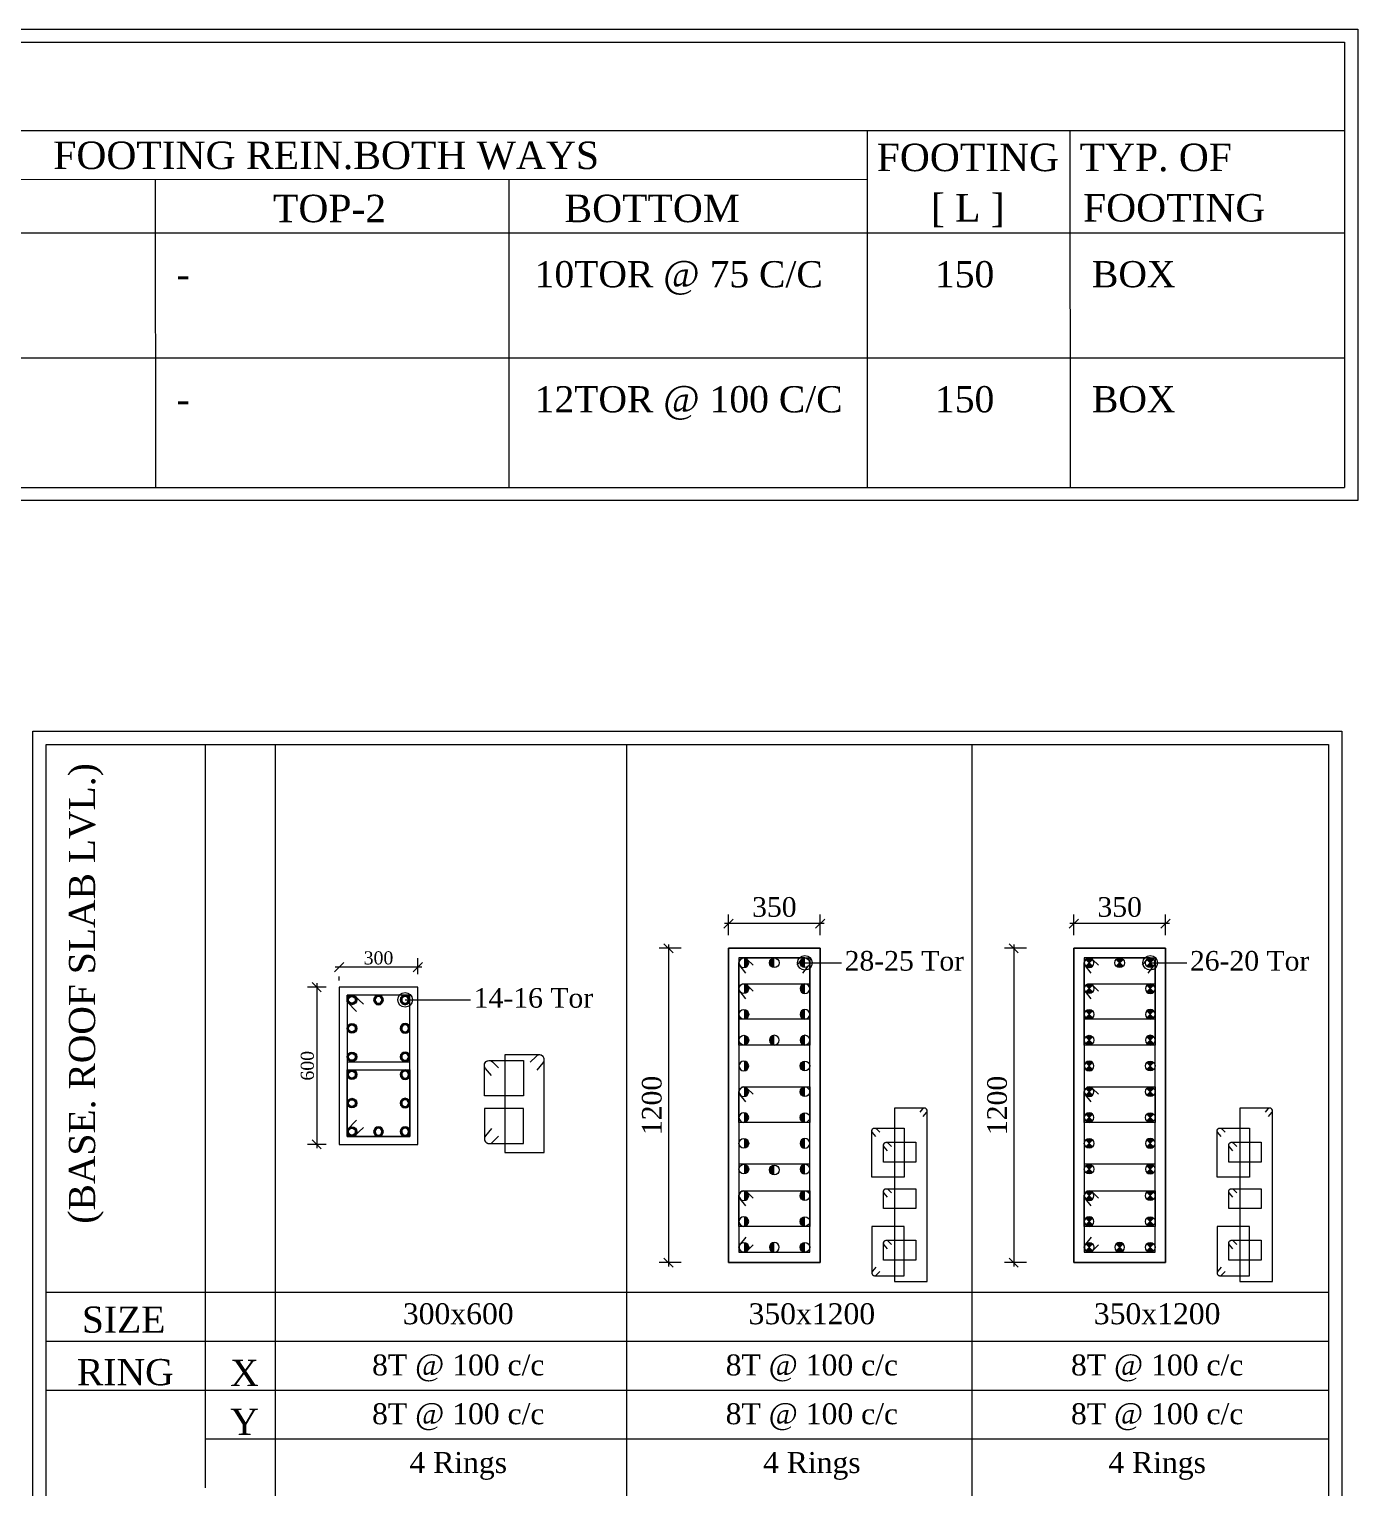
# Model space of a CAD drawing. Header units: inches. Extents: x 10943721 to 11147402, y -2794197 to -2693110.
# Drawn here: x 11058688 to 11063761, y -2741242 to -2735674 of the extents above; entities that cross this region are included whole.
import ezdxf
from ezdxf.enums import TextEntityAlignment as Align

# ---------------------------------------------------------------- set-up
doc = ezdxf.new("R2010")
doc.units = ezdxf.units.IN
doc.header["$LTSCALE"] = 0.5
doc.header["$MEASUREMENT"] = 0
doc.header["$PDMODE"] = 34
doc.header["$PDSIZE"] = 50
doc.layers.get('0').update_dxf_attribs({"lineweight": 0})
for name, color, linetype, lineweight in [('S-COL. STEEL DIA', 1, 'Continuous', 9), ('S-DIM-R', 7, 'Continuous', 9), ('S-SECTION', 5, 'Continuous', 5), ('S-SECTION MARK', 7, 'Continuous', 0), ('S-SHEET', 251, 'Continuous', 0), ('S-STEEL COL_DIA', 1, 'Continuous', 9), ('S-STEEL RING', 1, 'Continuous', 9), ('S-TEXT', 7, 'Continuous', 0), ('S-TEXT COL SIZE', 7, 'Continuous', 15), ('S-TEXT RINGS', 7, 'Continuous', 15), ('S_FOUND-TEXT', 7, 'Continuous', 0)]:
    doc.layers.add(name, color=color, linetype=linetype, lineweight=lineweight)
doc.styles.add('AAPL-ADRESS tahoma', font='tahoma.ttf')
doc.styles.add('S-ROMANS', font='times.ttf')
doc.styles.get("Standard").update_dxf_attribs({"font": 'times.ttf'})
doc.styles.add('TEXT', font='times.ttf')
doc.dimstyles.new('75mm', dxfattribs={"dimscale": 140, "dimtxt": 1, "dimasz": 0.35, "dimexe": 0.5, "dimexo": 1, "dimgap": 0.01, "dimtad": 0, "dimdec": 0, "dimzin": 12, "dimdsep": 46, "dimtxsty": 'AAPL-ADRESS tahoma', "dimblk": 'OBLIQUE', "dimcen": 0.35, "dimdle": 0.01, "dimse1": 1, "dimse2": 1, "dimclrd": 256, "dimclre": 256, "dimclrt": 256, "dimadec": 0, "dimazin": 3, "dimtfac": 1, "dimtdec": 0, "dimtmove": 1, "dimatfit": 3, "dimldrblk": 'DOTSMALL', "dimfxl": 1, "dimtolj": 1, "dimtzin": 0, "dimarcsym": 1})
doc.dimstyles.new('S_DIM', dxfattribs={"dimtxt": 75, "dimasz": 35, "dimexe": 35, "dimexo": 50, "dimgap": 25, "dimtad": 1, "dimdec": 0, "dimzin": 0, "dimdsep": 46, "dimtxsty": 'Standard', "dimblk": 'OBLIQUE', "dimcen": 0.09, "dimdle": 15, "dimclrd": 256, "dimclre": 256, "dimclrt": 256, "dimadec": 0, "dimazin": 0, "dimtfac": 1, "dimtdec": 0, "dimtofl": 0, "dimtmove": 0, "dimatfit": 3, "dimfxl": 1, "dimtolj": 1, "dimtzin": 0, "dimlwd": -1, "dimlwe": -1, "dimarcsym": 0})

# ---------------------------------------------------------------- blocks, each defined once
blk = doc.blocks.new('_Oblique')
at = {"color": 0, "linetype": 'ByBlock', "lineweight": -2}
blk.add_line((-0.5, -0.5), (0.5, 0.5), dxfattribs=at)
blk = doc.blocks.new('*D84')
at = {"layer": 'Defpoints', "color": 0, "transparency": 16777216}
for p in [(11061357.8, -2739088.5), (11061357.8, -2739182.7, 0), (11061707.8, -2739182.7, 0)]:
    blk.add_point(p, dxfattribs=at)
at = {"layer": 'S-DIM-R', "transparency": 16777216}
for p, q in [((11061722.8, -2739088.5), (11061342.8, -2739088.5)), ((11061357.8, -2739132.7), (11061357.8, -2739053.5)), ((11061707.8, -2739132.7), (11061707.8, -2739053.5))]:
    blk.add_line(p, q, dxfattribs=at)
at = {"layer": 'S-DIM-R', "transparency": 16777216, "xscale": 35, "yscale": 35, "zscale": 35, "rotation": 180}
blk.add_blockref('_Oblique', (11061357.8, -2739088.5), dxfattribs=at)
at = {"layer": 'S-DIM-R', "transparency": 16777216, "xscale": 35, "yscale": 35, "zscale": 35}
blk.add_blockref('_Oblique', (11061707.8, -2739088.5), dxfattribs=at)
at = {"layer": 'S-DIM-R', "transparency": 16777216, "insert": (11061532.8, -2739025.4), "char_height": 75, "attachment_point": 5}
blk.add_mtext('\\A1;350', dxfattribs=at)
blk = doc.blocks.new('*U52')
at = {"layer": 'S-COL. STEEL DIA'}
h = blk.add_hatch(color=256, dxfattribs=at)
h.dxf.hatch_style = 1
h.paths.add_polyline_path([(0, 18.5, 0.414214), (-18.5, 0, 0.414214), (0, -18.5)])
at = {"layer": 'S-COL. STEEL DIA', "lineweight": 5}
blk.add_circle((0, 0), 18.5, dxfattribs=at)
blk = doc.blocks.new('*D83')
at = {"layer": 'Defpoints', "color": 0, "transparency": 16777216}
for p in [(11061226.7, -2739182.7, -0.1), (11061128.4, -2740382.7), (11061226.7, -2740382.7, -0.1)]:
    blk.add_point(p, dxfattribs=at)
at = {"layer": 'S-DIM-R', "transparency": 16777216}
for p, q in [((11061176.7, -2739182.7), (11061093.4, -2739182.7)), ((11061128.4, -2739167.7), (11061128.4, -2740397.7)), ((11061176.7, -2740382.7), (11061093.4, -2740382.7))]:
    blk.add_line(p, q, dxfattribs=at)
at = {"layer": 'S-DIM-R', "transparency": 16777216, "xscale": 35, "yscale": 35, "zscale": 35}
for p, rotation in [((11061128.4, -2739182.7), 90), ((11061128.4, -2740382.7), 270)]:
    blk.add_blockref('_Oblique', p, dxfattribs=dict(at, rotation=rotation))
at = {"layer": 'S-DIM-R', "transparency": 16777216, "insert": (11061065.3, -2739782.7), "char_height": 75, "attachment_point": 5, "rotation": 90}
blk.add_mtext('\\A1;1200', dxfattribs=at)
blk = doc.blocks.new('*D82')
at = {"layer": 'Defpoints', "color": 0, "transparency": 16777216}
for p in [(11062676.2, -2739088.5), (11062676.2, -2739182.7, 0), (11063026.2, -2739182.7, 0)]:
    blk.add_point(p, dxfattribs=at)
at = {"layer": 'S-DIM-R', "transparency": 16777216}
for p, q in [((11063041.2, -2739088.5), (11062661.2, -2739088.5)), ((11062676.2, -2739132.7), (11062676.2, -2739053.5)), ((11063026.2, -2739132.7), (11063026.2, -2739053.5))]:
    blk.add_line(p, q, dxfattribs=at)
at = {"layer": 'S-DIM-R', "transparency": 16777216, "xscale": 35, "yscale": 35, "zscale": 35, "rotation": 180}
blk.add_blockref('_Oblique', (11062676.2, -2739088.5), dxfattribs=at)
at = {"layer": 'S-DIM-R', "transparency": 16777216, "xscale": 35, "yscale": 35, "zscale": 35}
blk.add_blockref('_Oblique', (11063026.2, -2739088.5), dxfattribs=at)
at = {"layer": 'S-DIM-R', "transparency": 16777216, "insert": (11062851.2, -2739025.4), "char_height": 75, "attachment_point": 5}
blk.add_mtext('\\A1;350', dxfattribs=at)
blk = doc.blocks.new('*U81')
at = {"layer": 'S-COL. STEEL DIA'}
h = blk.add_hatch(color=256, dxfattribs=at)
h.dxf.hatch_style = 1
h.paths.add_polyline_path([(0, 0), (0, -18.5, 0.198912), (13, -13)])
h.paths.add_polyline_path([(0, 0), (-13, -13, 0.198912), (0, -18.5)])
h.paths.add_polyline_path([(0, 18.5, 0.198912), (-13, 13), (0, 0)])
h.paths.add_polyline_path([(13, 13, 0.198912), (0, 18.5), (0, 0)])
at = {"layer": 'S-COL. STEEL DIA', "lineweight": 5}
for p, q in [((-13, 13), (13, -13)), ((13, 13), (-13, -13))]:
    blk.add_line(p, q, dxfattribs=at)
blk.add_circle((0, 0), 18.5, dxfattribs=at)
blk = doc.blocks.new('*D85')
at = {"layer": 'Defpoints', "color": 0, "transparency": 16777216}
for p in [(11062545, -2739182.7, -0.1), (11062446.8, -2740382.7), (11062545, -2740382.7, -0.1)]:
    blk.add_point(p, dxfattribs=at)
at = {"layer": 'S-DIM-R', "transparency": 16777216}
for p, q in [((11062495, -2739182.7), (11062411.8, -2739182.7)), ((11062446.8, -2739167.7), (11062446.8, -2740397.7)), ((11062495, -2740382.7), (11062411.8, -2740382.7))]:
    blk.add_line(p, q, dxfattribs=at)
at = {"layer": 'S-DIM-R', "transparency": 16777216, "xscale": 35, "yscale": 35, "zscale": 35}
for p, rotation in [((11062446.8, -2739182.7), 90), ((11062446.8, -2740382.7), 270)]:
    blk.add_blockref('_Oblique', p, dxfattribs=dict(at, rotation=rotation))
at = {"layer": 'S-DIM-R', "transparency": 16777216, "insert": (11062383.6, -2739782.7), "char_height": 75, "attachment_point": 5, "rotation": 90}
blk.add_mtext('\\A1;1200', dxfattribs=at)
blk = doc.blocks.new('*D86')
at = {"layer": 'Defpoints', "color": 0, "transparency": 16777216}
for p in [(11059871.4, -2739331.1), (11059785.4, -2739931.1), (11059871.4, -2739931.1)]:
    blk.add_point(p, dxfattribs=at)
at = {"layer": 'S-DIM-R', "transparency": 16777216}
for p, q in [((11059785.4, -2739316.1), (11059785.4, -2739946.1)), ((11059821.4, -2739331.1), (11059750.4, -2739331.1)), ((11059821.4, -2739931.1), (11059750.4, -2739931.1))]:
    blk.add_line(p, q, dxfattribs=at)
at = {"layer": 'S-DIM-R', "transparency": 16777216, "xscale": 35, "yscale": 35, "zscale": 35}
for p, rotation in [((11059785.4, -2739331.1), 90), ((11059785.4, -2739931.1), 270)]:
    blk.add_blockref('_Oblique', p, dxfattribs=dict(at, rotation=rotation))
at = {"layer": 'S-DIM-R', "transparency": 16777216, "insert": (11059750, -2739631.1), "char_height": 50, "attachment_point": 5, "rotation": 90}
blk.add_mtext('\\A1;600', dxfattribs=at)
blk = doc.blocks.new('*D87')
at = {"layer": 'Defpoints', "color": 0, "transparency": 16777216}
for p in [(11059871.4, -2739255), (11059871.4, -2739255), (11060171.4, -2739331.1)]:
    blk.add_point(p, dxfattribs=at)
at = {"layer": 'S-DIM-R', "transparency": 16777216}
for p, q in [((11060186.4, -2739255), (11059856.4, -2739255)), ((11060171.4, -2739281.1), (11060171.4, -2739220)), ((11059871.4, -2739305), (11059871.4, -2739290))]:
    blk.add_line(p, q, dxfattribs=at)
at = {"layer": 'S-DIM-R', "transparency": 16777216, "xscale": 35, "yscale": 35, "zscale": 35, "rotation": 180}
blk.add_blockref('_Oblique', (11059871.4, -2739255), dxfattribs=at)
at = {"layer": 'S-DIM-R', "transparency": 16777216, "xscale": 35, "yscale": 35, "zscale": 35}
blk.add_blockref('_Oblique', (11060171.4, -2739255), dxfattribs=at)
at = {"layer": 'S-DIM-R', "transparency": 16777216, "insert": (11060021.4, -2739219.6), "char_height": 50, "attachment_point": 5}
blk.add_mtext('\\A1;300', dxfattribs=at)
blk = doc.blocks.new('*U51')
at = {"layer": 'S-COL. STEEL DIA'}
h = blk.add_hatch(color=256, dxfattribs=at)
h.dxf.hatch_style = 1
h.paths.add_polyline_path([(-18.5, 0, 1), (18.5, 0, 1)])
h.paths.add_polyline_path([(13, 0, -1), (-13, 0, -1)], flags=16)
at = {"layer": 'S-COL. STEEL DIA', "lineweight": 5}
for radius in [18.5, 13]:
    blk.add_circle((0, 0), radius, dxfattribs=at)

msp = doc.modelspace()

# ---------------------------------------------------------------- linework, layer by layer
at = {"layer": 'S-SECTION', "elevation": -0.2}
for points in [[(11061357.8, -2740382.7), (11061707.8, -2740382.7), (11061707.8, -2739182.7), (11061357.8, -2739182.7)], [(11061707.8, -2740382.7), (11061357.8, -2740382.7), (11061357.8, -2739182.7), (11061707.8, -2739182.7)], [(11062676.2, -2740382.7), (11063026.2, -2740382.7), (11063026.2, -2739182.7), (11062676.2, -2739182.7)], [(11063026.2, -2740382.7), (11062676.2, -2740382.7), (11062676.2, -2739182.7), (11063026.2, -2739182.7)]]:
    msp.add_lwpolyline(points, close=True, dxfattribs=at)
at = {"layer": 'S-SECTION', "color": 8, "elevation": -0.1}
msp.add_lwpolyline([(11059871.4, -2739931.1), (11060171.4, -2739931.1), (11060171.4, -2739331.1), (11059871.4, -2739331.1)], close=True, dxfattribs=at)
at = {"layer": 'S-SHEET', "color": 7}
for p, q in [((11049724.6, -2735723.8, 0), (11063710.2, -2735723, 0)), ((11063710.2, -2735723, 0), (11063710.2, -2737423.6, 0)), ((11049724.6, -2737424.4, 0), (11063710.2, -2737423.6, 0))]:
    msp.add_line(p, q, dxfattribs=at)
at = {"layer": 'S-SHEET'}
for p, q in [((11049724.6, -2736061.6, 0), (11063710.2, -2736060.8, 0)), ((11061887, -2736060.9, 0), (11061887.2, -2737423.7, 0)), ((11062661.5, -2736060.8, 0), (11062661.6, -2737423.7, 0)), ((11057801.6, -2736247.1, 0), (11061887, -2736246.7, 0)), ((11059169.3, -2736247, 0), (11059169.4, -2737423.9, 0)), ((11060519.4, -2736246.7, 0), (11060519.5, -2737423.8, 0)), ((11049724.6, -2736452.2, 0), (11063710.2, -2736451.4, 0)), ((11049724.6, -2736929.5, 0), (11063710.2, -2736928.7, 0)), ((11058752.1, -2740496, 0), (11063649, -2740496, 0.1)), ((11058752.1, -2740682.1, 0), (11063649, -2740682.1, 0.1)), ((11058752.1, -2740682.1, 0), (11063649, -2740682.1, 0.1)), ((11058752.1, -2740869.2, 0), (11063649, -2740869.2, 0.1)), ((11059359.4, -2741055.8, 0), (11063649, -2741055.8, 0.1))]:
    msp.add_line(p, q, dxfattribs=at)
at = {"layer": 'S-SHEET', "ltscale": 25}
msp.add_line((11059359.4, -2738404.2, 0), (11059359.4, -2741242.5, 0), dxfattribs=at)
at = {"layer": 'S-SHEET', "color": 7, "elevation": 0}
for points in [[(11049674.6, -2735673.7), (11063760.5, -2735673.7), (11063760.2, -2737473.7), (11049674.3, -2737473.7)], [(11063699.1, -2744212), (11058702, -2744212), (11058702, -2738354.1), (11063699.1, -2738354.1)], [(11063649, -2744161.9), (11058752.1, -2744161.9), (11058752.1, -2738404.2), (11063649, -2738404.2)]]:
    msp.add_lwpolyline(points, close=True, dxfattribs=at)
at = {"layer": 'S-SHEET', "elevation": 0}
msp.add_lwpolyline([(11059627.2, -2744161.9), (11058752.1, -2744161.9), (11058752.1, -2738404.2), (11059627.2, -2738404.2)], close=True, dxfattribs=at)
for points in [[(11060967.8, -2738404.2), (11060967.8, -2744161.9)], [(11062286.2, -2738404.2), (11062286.2, -2744161.9)]]:
    msp.add_lwpolyline(points, dxfattribs=at)
at = {"layer": 'S-STEEL RING'}
for points, elevation in [([(11061641.2, -2739277.1), (11061663.7, -2739249.8, 0.633211), (11061649.4, -2739219.6), (11061397.8, -2739219.6), (11061397.8, -2740342.7), (11061667.8, -2740342.7), (11061667.8, -2739238.1, 0.666768), (11061636.4, -2739225), (11061618.6, -2739247.6)], -0.2), ([(11062959.6, -2739277.1), (11062982, -2739249.8, 0.633211), (11062967.8, -2739219.6), (11062716.2, -2739219.6), (11062716.2, -2740342.7), (11062986.2, -2740342.7), (11062986.2, -2739238.1, 0.666768), (11062954.8, -2739225), (11062936.9, -2739247.6)], -0.2), ([(11060627.7, -2739647.4), (11060650.1, -2739620, 0.633211), (11060635.9, -2739589.9), (11060504.3, -2739589.9), (11060504.3, -2739962.8), (11060654.3, -2739962.8), (11060654.3, -2739608.3, 0.666768), (11060622.9, -2739595.2), (11060600.1, -2739617.9)], -0.2), ([(11060627.7, -2739647.4), (11060650.1, -2739620, 0.633211), (11060635.9, -2739589.9), (11060504.3, -2739589.9), (11060504.3, -2739962.8), (11060654.3, -2739962.8), (11060654.3, -2739608.3, 0.666768), (11060622.9, -2739595.2), (11060600.1, -2739617.9)], -0.1), ([(11062100.9, -2739825.1), (11062113.5, -2739809.7, 0.633211), (11062105.5, -2739792.7), (11061992.1, -2739792.7), (11061992.1, -2740455.2), (11062115.9, -2740455.2), (11062115.9, -2739803.1, 0.666768), (11062098.2, -2739795.7), (11062088.2, -2739808.5)], -0.4), ([(11062100.9, -2739825.1), (11062113.5, -2739809.7, 0.633211), (11062105.5, -2739792.7), (11061992.1, -2739792.7), (11061992.1, -2740455.2), (11062115.9, -2740455.2), (11062115.9, -2739803.1, 0.666768), (11062098.2, -2739795.7), (11062088.2, -2739808.5)], -0.4), ([(11063419.3, -2739825.1), (11063431.9, -2739809.7, 0.633211), (11063423.9, -2739792.7), (11063310.5, -2739792.7), (11063310.5, -2740455.2), (11063434.3, -2740455.2), (11063434.3, -2739803.1, 0.666768), (11063416.6, -2739795.7), (11063406.6, -2739808.5)], -0.4), ([(11063419.3, -2739825.1), (11063431.9, -2739809.7, 0.633211), (11063423.9, -2739792.7), (11063310.5, -2739792.7), (11063310.5, -2740455.2), (11063434.3, -2740455.2), (11063434.3, -2739803.1, 0.666768), (11063416.6, -2739795.7), (11063406.6, -2739808.5)], -0.4)]:
    msp.add_lwpolyline(points, format="xyb", dxfattribs=dict(at, elevation=elevation))
at = {"layer": 'S-STEEL RING', "color": 4}
for points, elevation in [([(11061424.5, -2739277.1), (11061402, -2739249.8, -0.633211), (11061416.3, -2739219.6), (11061667.8, -2739219.6), (11061667.8, -2739551.9), (11061397.8, -2739551.9), (11061397.8, -2739238.1, -0.666768), (11061429.3, -2739225), (11061452.1, -2739247.6)], -0.2), ([(11062742.9, -2739277.1), (11062720.4, -2739249.8, -0.633211), (11062734.7, -2739219.6), (11062986.2, -2739219.6), (11062986.2, -2739551.9), (11062716.2, -2739551.9), (11062716.2, -2739238.1, -0.666768), (11062747.7, -2739225), (11062770.5, -2739247.6)], -0.2), ([(11061920.1, -2739901.4), (11061907.5, -2739886, -0.633211), (11061915.5, -2739869), (11062028.9, -2739869), (11062028.9, -2740055.9), (11061905.2, -2740055.9), (11061905.2, -2739879.4, -0.666768), (11061922.9, -2739872), (11061935.7, -2739884.8)], -0.3), ([(11063238.5, -2739901.4), (11063225.9, -2739886, -0.633211), (11063233.9, -2739869), (11063347.3, -2739869), (11063347.3, -2740055.9), (11063223.5, -2740055.9), (11063223.5, -2739879.4, -0.666768), (11063241.2, -2739872), (11063254.1, -2739884.8)], -0.3), ([(11061424.5, -2740285.2), (11061402, -2740312.5, 0.633211), (11061416.3, -2740342.7), (11061667.8, -2740342.7), (11061667.8, -2740007.3), (11061397.8, -2740007.3), (11061397.8, -2740324.2, 0.666768), (11061429.3, -2740337.3), (11061452.1, -2740314.7)], -0.3), ([(11062742.9, -2740285.2), (11062720.4, -2740312.5, 0.633211), (11062734.7, -2740342.7), (11062986.2, -2740342.7), (11062986.2, -2740007.3), (11062716.2, -2740007.3), (11062716.2, -2740324.2, 0.666768), (11062747.7, -2740337.3), (11062770.5, -2740314.7)], -0.3), ([(11061920.1, -2740400.5), (11061907.5, -2740415.9, 0.633211), (11061915.5, -2740432.9), (11062028.9, -2740432.9), (11062028.9, -2740244.2), (11061905.2, -2740244.2), (11061905.2, -2740422.5, 0.666768), (11061922.9, -2740429.8), (11061935.7, -2740417.1)], -0.4), ([(11063238.5, -2740400.5), (11063225.9, -2740415.9, 0.633211), (11063233.9, -2740432.9), (11063347.3, -2740432.9), (11063347.3, -2740244.2), (11063223.5, -2740244.2), (11063223.5, -2740422.5, 0.666768), (11063241.2, -2740429.8), (11063254.1, -2740417.1)], -0.4)]:
    msp.add_lwpolyline(points, format="xyb", dxfattribs=dict(at, elevation=elevation))
at = {"layer": 'S-STEEL RING', "color": 3}
for points, elevation in [([(11061424.5, -2739375.6), (11061402, -2739348.2, -0.633211), (11061416.3, -2739318.1), (11061667.8, -2739318.1), (11061667.8, -2739453.4), (11061397.8, -2739453.4), (11061397.8, -2739336.5, -0.666768), (11061429.3, -2739323.4), (11061452.1, -2739346.1)], -0.2), ([(11062742.9, -2739375.6), (11062720.4, -2739348.2, -0.633211), (11062734.7, -2739318.1), (11062986.2, -2739318.1), (11062986.2, -2739453.4), (11062716.2, -2739453.4), (11062716.2, -2739336.5, -0.666768), (11062747.7, -2739323.4), (11062770.5, -2739346.1)], -0.2), ([(11060452.3, -2739668.7), (11060429.8, -2739641.4, -0.633211), (11060444.1, -2739611.2), (11060575.6, -2739611.2), (11060575.6, -2739745.7), (11060425.6, -2739745.7), (11060425.6, -2739629.7, -0.666768), (11060457.1, -2739616.6), (11060479.9, -2739639.2)], -0.2), ([(11061424.5, -2739769.4), (11061402, -2739742.1, -0.633211), (11061416.3, -2739711.9), (11061667.8, -2739711.9), (11061667.8, -2739847.3), (11061397.8, -2739847.3), (11061397.8, -2739730.4, -0.666768), (11061429.3, -2739717.3), (11061452.1, -2739739.9)], -0.2), ([(11062742.9, -2739769.4), (11062720.4, -2739742.1, -0.633211), (11062734.7, -2739711.9), (11062986.2, -2739711.9), (11062986.2, -2739847.3), (11062716.2, -2739847.3), (11062716.2, -2739730.4, -0.666768), (11062747.7, -2739717.3), (11062770.5, -2739739.9)], -0.2), ([(11060452.3, -2739870.7), (11060429.8, -2739898.1, 0.633211), (11060444.1, -2739928.2), (11060575.6, -2739928.2), (11060575.6, -2739793.8), (11060425.6, -2739793.8), (11060425.6, -2739909.8, 0.666768), (11060457.1, -2739922.9), (11060479.9, -2739900.2)], -0.2), ([(11061964.7, -2739955.7), (11061952.1, -2739940.3, -0.633211), (11061960.1, -2739923.3), (11062073.5, -2739923.3), (11062073.5, -2739999.5), (11061949.8, -2739999.5), (11061949.8, -2739933.7, -0.666768), (11061967.5, -2739926.3), (11061980.3, -2739939.1)], -0.3), ([(11063283.1, -2739955.7), (11063270.5, -2739940.3, -0.633211), (11063278.5, -2739923.3), (11063391.9, -2739923.3), (11063391.9, -2739999.5), (11063268.1, -2739999.5), (11063268.1, -2739933.7, -0.666768), (11063285.8, -2739926.3), (11063298.7, -2739939.1)], -0.3), ([(11061964.7, -2740132.7), (11061952.1, -2740117.4, -0.633211), (11061960.1, -2740100.4), (11062073.5, -2740100.4), (11062073.5, -2740176.5), (11061949.8, -2740176.5), (11061949.8, -2740110.8, -0.666768), (11061967.5, -2740103.4), (11061980.3, -2740116.1)], -0.3), ([(11063283.1, -2740132.7), (11063270.5, -2740117.4, -0.633211), (11063278.5, -2740100.4), (11063391.9, -2740100.4), (11063391.9, -2740176.5), (11063268.1, -2740176.5), (11063268.1, -2740110.8, -0.666768), (11063285.8, -2740103.4), (11063298.7, -2740116.1)], -0.3), ([(11061424.5, -2740166.4), (11061402, -2740139, -0.633211), (11061416.3, -2740108.8), (11061667.8, -2740108.8), (11061667.8, -2740244.2), (11061397.8, -2740244.2), (11061397.8, -2740127.3, -0.666768), (11061429.3, -2740114.2), (11061452.1, -2740136.8)], -0.2), ([(11062742.9, -2740166.4), (11062720.4, -2740139, -0.633211), (11062734.7, -2740108.8), (11062986.2, -2740108.8), (11062986.2, -2740244.2), (11062716.2, -2740244.2), (11062716.2, -2740127.3, -0.666768), (11062747.7, -2740114.2), (11062770.5, -2740136.8)], -0.2), ([(11061964.7, -2740329.7), (11061952.1, -2740314.3, -0.633211), (11061960.1, -2740297.4), (11062073.5, -2740297.4), (11062073.5, -2740373.5), (11061949.8, -2740373.5), (11061949.8, -2740307.8, -0.666768), (11061967.5, -2740300.4), (11061980.3, -2740313.1)], -0.3), ([(11063283.1, -2740329.7), (11063270.5, -2740314.3, -0.633211), (11063278.5, -2740297.4), (11063391.9, -2740297.4), (11063391.9, -2740373.5), (11063268.1, -2740373.5), (11063268.1, -2740307.8, -0.666768), (11063285.8, -2740300.4), (11063298.7, -2740313.1)], -0.3)]:
    msp.add_lwpolyline(points, format="xyb", dxfattribs=dict(at, elevation=elevation))
at = {"layer": 'S-STEEL RING', "color": 1, "elevation": -0.1}
msp.add_lwpolyline([(11059937, -2739424.1), (11059901.4, -2739387), (11059901.4, -2739901.1), (11060141.4, -2739901.1), (11060141.4, -2739361.1), (11059901.4, -2739361.1), (11059901.4, -2739387), (11059901.4, -2739361.1), (11059927.4, -2739361.1), (11059964.5, -2739395.9)], dxfattribs=at)
at = {"layer": 'S-STEEL RING', "color": 3, "elevation": -0.1}
for points in [[(11059937, -2739424.1), (11059901.4, -2739387), (11059901.4, -2739615.7), (11060141.4, -2739615.7), (11060141.4, -2739361.1), (11059901.4, -2739361.1), (11059901.4, -2739387), (11059901.4, -2739361.1), (11059927.4, -2739361.1), (11059964.5, -2739395.9)], [(11059937, -2739838.2), (11059901.4, -2739875.2), (11059901.4, -2739646.6), (11060141.4, -2739646.6), (11060141.4, -2739901.2), (11059901.4, -2739901.2), (11059901.4, -2739875.2), (11059901.4, -2739901.2), (11059927.4, -2739901.2), (11059964.5, -2739866.4)]]:
    msp.add_lwpolyline(points, dxfattribs=at)

# ---------------------------------------------------------------- block references
at = {"layer": 'S-STEEL COL_DIA', "xscale": -1}
for name, p in [('*U52', (11061416.3, -2739238.1, -0.3)), ('*U81', (11062734.7, -2739238.1, -0.3)), ('*U52', (11061416.3, -2739631.9, -0.3)), ('*U81', (11062734.7, -2739631.9, -0.3)), ('*U52', (11061416.3, -2739730.4, -0.3)), ('*U81', (11062734.7, -2739730.4, -0.3)), ('*U52', (11061416.3, -2739828.8, -0.3)), ('*U81', (11062734.7, -2739828.8, -0.3)), ('*U52', (11061416.3, -2740127.3, -0.3)), ('*U81', (11062734.7, -2740127.3, -0.3)), ('*U52', (11061416.3, -2740225.8, -0.3)), ('*U81', (11062734.7, -2740225.8, -0.3))]:
    msp.add_blockref(name, p, dxfattribs=at)
at = {"layer": 'S-STEEL COL_DIA'}
for name, p in [('*U52', (11061532.8, -2739238.1, -0.3)), ('*U52', (11061649.4, -2739238.1, -0.3)), ('*U81', (11062851.2, -2739238.1, -0.3)), ('*U81', (11062967.8, -2739238.1, -0.3)), ('*U51', (11059919.9, -2739379.5, -0.1)), ('*U51', (11059919.9, -2739488.4, -0.1)), ('*U51', (11059919.9, -2739597.2, -0.1)), ('*U51', (11059919.9, -2739665, -0.1)), ('*U52', (11061649.4, -2739631.9, -0.3)), ('*U81', (11062967.8, -2739631.9, -0.3)), ('*U52', (11061649.4, -2739730.4, -0.3)), ('*U81', (11062967.8, -2739730.4, -0.3)), ('*U51', (11059919.9, -2739773.8, -0.1)), ('*U52', (11061649.4, -2739828.8, -0.3)), ('*U81', (11062967.8, -2739828.8, -0.3)), ('*U51', (11059919.9, -2739882.7, -0.1)), ('*U52', (11061532.8, -2740028.8, -0.3)), ('*U52', (11061649.4, -2740127.3, -0.3)), ('*U81', (11062967.8, -2740127.3, -0.3)), ('*U52', (11061649.4, -2740225.8, -0.3)), ('*U81', (11062967.8, -2740225.8, -0.3)), ('*U52', (11061649.4, -2740324.2, -0.3)), ('*U81', (11062967.8, -2740324.2, -0.3))]:
    msp.add_blockref(name, p, dxfattribs=at)
at = {"layer": 'S-STEEL COL_DIA', "rotation": 180}
for name, p in [('*U52', (11061416.3, -2739336.5, -0.3)), ('*U81', (11062734.7, -2739336.5, -0.3)), ('*U52', (11061416.3, -2739435, -0.3)), ('*U81', (11062734.7, -2739435, -0.3)), ('*U52', (11061416.3, -2739533.4, -0.3)), ('*U81', (11062734.7, -2739533.4, -0.3)), ('*U52', (11061416.3, -2739927.3, -0.3)), ('*U81', (11062734.7, -2739927.3, -0.3)), ('*U52', (11061416.3, -2740025.8, -0.3)), ('*U81', (11062734.7, -2740025.8, -0.3)), ('*U52', (11061416.3, -2740324.2, -0.3)), ('*U81', (11062734.7, -2740324.2, -0.3))]:
    msp.add_blockref(name, p, dxfattribs=at)
at = {"layer": 'S-STEEL COL_DIA', "xscale": -1}
for name, p, rotation in [('*U52', (11061649.4, -2739336.5, -0.3), 180), ('*U81', (11062967.8, -2739336.5, -0.3), 180), ('*U51', (11060021.4, -2739379.6, -0.1), 180), ('*U51', (11060123, -2739379.5, -0.1), 359.9999999999999), ('*U52', (11061649.4, -2739435, -0.3), 180), ('*U81', (11062967.8, -2739435, -0.3), 180), ('*U51', (11060123, -2739488.4, -0.1), 359.9999999999999), ('*U52', (11061532.8, -2739533.4, -0.3), 180), ('*U52', (11061649.4, -2739533.4, -0.3), 180), ('*U81', (11062967.8, -2739533.4, -0.3), 180), ('*U51', (11060123, -2739597.2, -0.1), 359.9999999999999), ('*U51', (11060123, -2739665, -0.1), 359.9999999999999), ('*U51', (11060123, -2739773.8, -0.1), 359.9999999999999), ('*U51', (11060021.4, -2739882.7, -0.1), 180), ('*U51', (11060123, -2739882.7, -0.1), 359.9999999999999), ('*U52', (11061649.4, -2739927.3, -0.3), 180), ('*U81', (11062967.8, -2739927.3, -0.3), 180), ('*U52', (11061649.4, -2740025.8, -0.3), 180), ('*U81', (11062967.8, -2740025.8, -0.3), 180), ('*U52', (11061532.8, -2740324.2, -0.3), 180), ('*U81', (11062851.2, -2740324.2, -0.3), 180)]:
    msp.add_blockref(name, p, dxfattribs=dict(at, rotation=rotation))

# ---------------------------------------------------------------- texts
at = {"layer": 'S-TEXT', "color": 7, "style": 'S-ROMANS'}
msp.add_text('(BASE. ROOF SLAB LVL.)', height=100, rotation=90, dxfattribs=at).set_placement((11058889.5, -2739355.1, -0.1), align=Align.MIDDLE_CENTER)
at = {"layer": 'S-TEXT', "color": 7}
for s, height, style, p in [('28-25 Tor ', 75, 'TEXT', (11061801, -2739268, -0.3)), ('26-20 Tor ', 75, 'TEXT', (11063119.3, -2739268, -0.3)), ('14-16 Tor ', 75, 'TEXT', (11060384.9, -2739409.5, -0.1)), ('SIZE', 100, 'S-ROMANS', (11058889, -2740650.2, 0)), ('RING', 100, 'S-ROMANS', (11058870.1, -2740850.9, 0)), ('X', 100, 'S-ROMANS', (11059455.5, -2740853.8, 0)), ('Y', 100, 'S-ROMANS', (11059455.5, -2741040.4, 0))]:
    msp.add_text(s, height=height, dxfattribs=dict(at, style=style)).set_placement(p)
at = {"layer": 'S-TEXT COL SIZE', "color": 3, "style": 'S-ROMANS'}
msp.add_text('300x600', height=80, dxfattribs=at).set_placement((11060325.9, -2740577.9, -0.1), align=Align.MIDDLE_CENTER)
at = {"layer": 'S-TEXT COL SIZE', "color": 6, "style": 'S-ROMANS'}
for p in [(11061675.9, -2740577.9, -0.1), (11062994.3, -2740577.9, -0.1)]:
    msp.add_text('350x1200', height=80, dxfattribs=at).set_placement(p, align=Align.MIDDLE_CENTER)
at = {"layer": 'S-TEXT RINGS', "style": 'S-ROMANS'}
for s, p in [('8T @ 100 c/c', (11060325.9, -2740773.4, -0.1)), ('8T @ 100 c/c', (11061675.9, -2740773.4, -0.1)), ('8T @ 100 c/c', (11062994.3, -2740773.4, -0.1)), ('8T @ 100 c/c', (11060325.9, -2740959.7, -0.1)), ('8T @ 100 c/c', (11061675.9, -2740959.7, -0.1)), ('8T @ 100 c/c', (11062994.3, -2740959.7, -0.1)), ('4 Rings', (11060325.9, -2741145.8, -0.1)), ('4 Rings', (11061675.9, -2741145.8, -0.1)), ('4 Rings', (11062994.3, -2741145.8, -0.1))]:
    msp.add_text(s, height=80, dxfattribs=at).set_placement(p, align=Align.MIDDLE_CENTER)
at = {"layer": 'S_FOUND-TEXT', "color": 143, "style": 'TEXT'}
for s, p in [('FOOTING REIN.BOTH WAYS', (11058779.8, -2736207.7, 0)), ('FOOTING ', (11061923.8, -2736215.7, 0)), ('TYP. OF', (11062698.3, -2736215.6, 0)), ('TOP-2', (11059618.8, -2736410.7, 0)), ('BOTTOM', (11060731.2, -2736410.4, 0)), ('[ L ]', (11062130.6, -2736408.2, 0)), ('FOOTING ', (11062711.5, -2736408.1, 0))]:
    msp.add_text(s, height=105, dxfattribs=at).set_placement(p)
at = {"layer": 'S_FOUND-TEXT', "color": 1, "style": 'TEXT'}
for s, p in [('10TOR @ 75 C/C ', (11060617.7, -2736609.2, 0)), ('150', (11062146, -2736609.2, 0)), ('BOX', (11062745.6, -2736609, 0)), ('-', (11059250, -2736609, 0)), ('12TOR @ 100 C/C ', (11060617.8, -2737086.5, 0)), ('150', (11062146.1, -2737086.5, 0)), ('BOX', (11062745.6, -2737086.3, 0)), ('-', (11059250.1, -2737086.3, 0))]:
    msp.add_text(s, height=100, dxfattribs=at).set_placement(p, align=Align.MIDDLE_LEFT)

# ---------------------------------------------------------------- dimensions: what is measured, and where the dimension line sits
at = {"layer": 'S-DIM-R'}
for base, p1, p2, picture, middle in [((11061357.8, -2739088.5, -0.2), (11061707.8, -2739182.7, -0.2), (11061357.8, -2739182.7, -0.2), '*D84', (11061532.8, -2739025.4, -0.2)), ((11062676.2, -2739088.5, -0.2), (11063026.2, -2739182.7, -0.2), (11062676.2, -2739182.7, -0.2), '*D82', (11062851.2, -2739025.4, -0.2))]:
    dim = msp.add_linear_dim(base=base, p1=p1, p2=p2, dimstyle='S_DIM', dxfattribs=at)
    dim.commit()
    dim.dimension.update_dxf_attribs({"geometry": picture, "text_midpoint": middle})
dim = msp.add_linear_dim(base=(11059871.4, -2739255, -0.1), p1=(11060171.4, -2739331.1, -0.1), p2=(11059871.4, -2739255, -0.1), dimstyle='S_DIM', override={"dimtxt": 50, "dimgap": 10}, dxfattribs=at)
dim.commit()
dim.dimension.update_dxf_attribs({"geometry": '*D87', "text_midpoint": (11060021.4, -2739219.6, -0.1)})
for base, p1, p2, picture, middle in [((11061128.4, -2740382.7, -0.2), (11061226.7, -2739182.7, -0.2), (11061226.7, -2740382.7, -0.2), '*D83', (11061065.3, -2739782.7, -0.2)), ((11062446.8, -2740382.7, -0.2), (11062545, -2739182.7, -0.2), (11062545, -2740382.7, -0.2), '*D85', (11062383.6, -2739782.7, -0.2))]:
    dim = msp.add_linear_dim(base=base, p1=p1, p2=p2, angle=90, dimstyle='S_DIM', dxfattribs=at)
    dim.commit()
    dim.dimension.update_dxf_attribs({"geometry": picture, "text_midpoint": middle})
dim = msp.add_linear_dim(base=(11059785.4, -2739931.1, -0.1), p1=(11059871.4, -2739331.1, -0.1), p2=(11059871.4, -2739931.1, -0.1), angle=270, dimstyle='S_DIM', override={"dimtxt": 50, "dimgap": 10}, dxfattribs=at)
dim.commit()
dim.dimension.update_dxf_attribs({"geometry": '*D86', "text_midpoint": (11059750, -2739631.1, -0.1)})

# ---------------------------------------------------------------- leaders
at = {"layer": 'S-SECTION MARK', "linetype": 'ByBlock'}
for points in [[(11061649.4, -2739238.1, -0.2), (11061788.7, -2739238.1, -0.2)], [(11062967.8, -2739238.1, -0.2), (11063107.1, -2739238.1, -0.2)], [(11060123, -2739379.5, -0.1), (11060372.6, -2739379.5, -0.1)]]:
    msp.add_leader(points, dimstyle='75mm', override={"dimasz": 0.4, "dimldrblk": 'Origin', "dimfxlon": 1, "dimlwd": 0}, dxfattribs=at)

doc.saveas('drawing.dxf')
